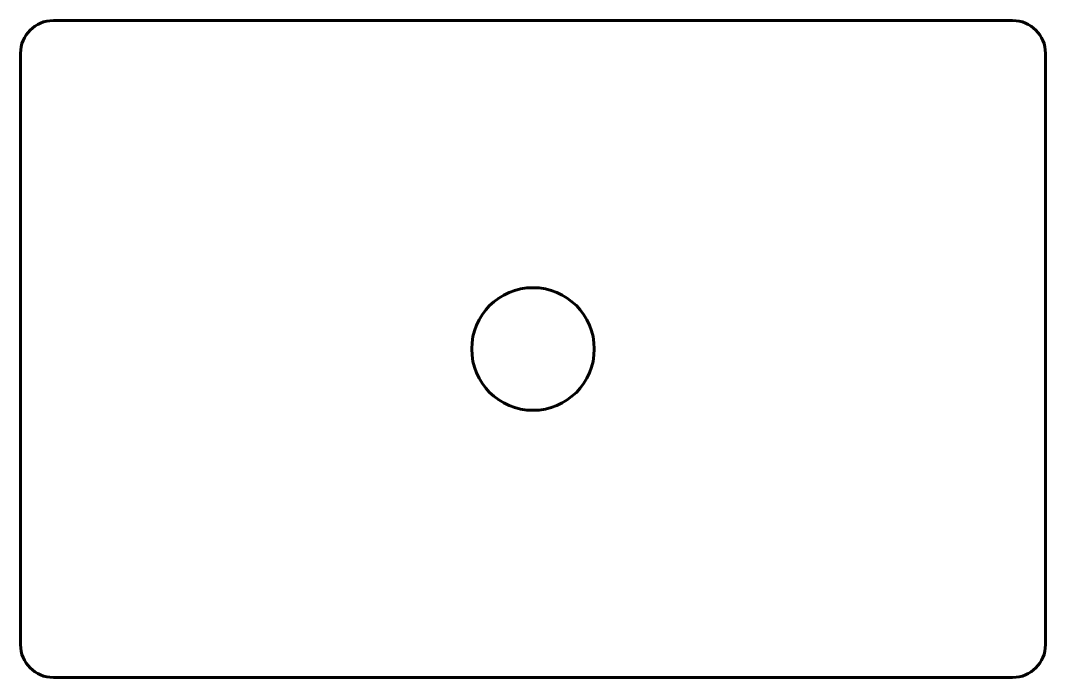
# Model space of a CAD drawing. Header units: millimetres. Extents: x -43.5 to 50.1, y -16.2 to 43.8.
import ezdxf

# ---------------------------------------------------------------- set-up
doc = ezdxf.new("R2010")
doc.units = ezdxf.units.MM
doc.linetypes.add('K5LT_BASIC', pattern=[0])
doc.layers.add('Системный слой', color=7, linetype='Continuous')

# ---------------------------------------------------------------- blocks, each defined once
blk = doc.blocks.new('U0')
at = {"layer": 'Системный слой', "color": 5, "linetype": 'K5LT_BASIC', "lineweight": 60, "true_color": 0x0000ff}
for p, q in [((-40.488, 43.834), (47.132, 43.834)), ((-43.488, -13.166), (-43.488, 40.834)), ((50.132, 40.834), (50.132, -13.166)), ((47.132, -16.166), (-40.488, -16.166))]:
    blk.add_line(p, q, dxfattribs=at)
for centre, start, end in [((-40.488, 40.834), 90, 180), ((47.132, 40.834), 0, 90), ((-40.488, -13.166), 180, 270), ((47.132, -13.166), 270, 0)]:
    blk.add_arc(centre, 3, start, end, dxfattribs=at)

msp = doc.modelspace()

# ---------------------------------------------------------------- linework, layer by layer
at = {"layer": 'Системный слой', "color": 5, "linetype": 'K5LT_BASIC', "lineweight": 60, "true_color": 0x0000ff}
msp.add_circle((3.322, 13.834), 5.6, dxfattribs=at)

# ---------------------------------------------------------------- block references
at = {"layer": 'Системный слой'}
msp.add_blockref('U0', (0, 0), dxfattribs=at)

doc.saveas('drawing.dxf')
